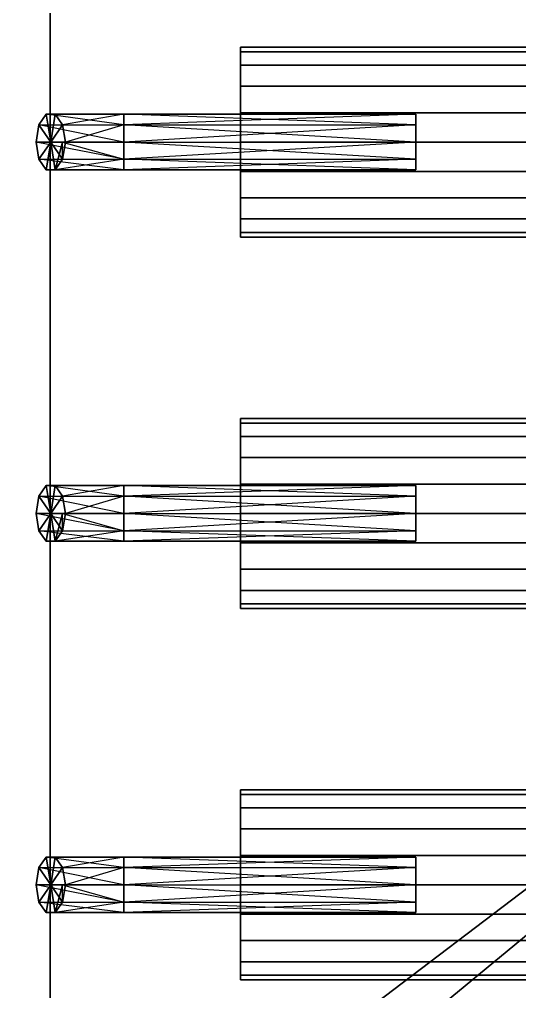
# Model space of a CAD drawing. Header units: millimetres. Extents: x 71 to 249, y 13 to 134.
# Drawn here: x 155.6 to 162.45, y 71.94 to 85.24 of the extents above; entities that cross this region are included whole.
import ezdxf

# ---------------------------------------------------------------- set-up
doc = ezdxf.new("R2010")
doc.units = ezdxf.units.MM
doc.layers.add('UB3D', color=1, linetype='Continuous')

msp = doc.modelspace()

# ---------------------------------------------------------------- linework, layer by layer
at = {"layer": 'UB3D', "color": 94}
for points in [[(219.529, 116.585, 72.51), (219.529, 28.585, 72.51), (103.529, 28.585, 72.51)], [(219.529, 116.585, 72.51), (103.529, 28.585, 72.51), (103.529, 116.585, 72.51)], [(219.529, 116.585, 72.5), (103.529, 116.585, 72.5), (103.529, 28.585, 72.5)], [(219.529, 116.585, 72.5), (103.529, 28.585, 72.5), (219.529, 28.585, 72.5)], [(215.719, 116.586, 89.521), (215.719, 28.586, 89.521), (109.038, 28.586, 89.521)], [(215.719, 116.586, 89.521), (109.038, 28.586, 89.521), (109.038, 116.586, 89.521)], [(215.719, 116.586, 89.511), (109.038, 116.586, 89.511), (109.038, 28.586, 89.511)], [(215.719, 116.586, 89.511), (109.038, 28.586, 89.511), (215.719, 28.586, 89.511)]]:
    msp.add_3dface(points, dxfattribs=at)
at = {"layer": 'UB3D', "color": 27}
for points in [[(156.021, 97.525, 89.521), (153.493, 97.525, 89.521), (153.493, 46.744, 89.521)], [(156.021, 97.525, 89.521), (153.493, 46.744, 89.521), (156.021, 46.744, 89.521)], [(156.021, 46.744, 91.521), (153.493, 46.744, 91.521), (153.493, 97.525, 91.521)], [(156.021, 46.744, 91.521), (153.493, 97.525, 91.521), (156.021, 97.525, 91.521)], [(156.021, 46.744, 89.521), (156.021, 97.525, 89.521), (156.021, 97.525, 91.521), (156.021, 46.744, 91.521)], [(156.021, 97.525, 89.521), (156.021, 46.744, 89.521), (156.021, 97.525, 89.521)], [(156.021, 46.744, 91.521), (156.021, 97.525, 91.521), (156.021, 46.744, 91.521)]]:
    msp.add_3dface(points, dxfattribs=at)
at = {"layer": 'UB3D', "color": 17}
for points in [[(166.129, 84.801, 74.808), (166.129, 84.865, 75.21), (158.629, 84.865, 75.21), (158.629, 84.801, 74.808)], [(166.129, 84.865, 75.21), (166.129, 84.801, 75.612), (158.629, 84.801, 75.612), (158.629, 84.865, 75.21)], [(158.629, 83.565, 75.21), (158.629, 84.801, 74.808), (158.629, 84.865, 75.21)], [(158.629, 83.565, 75.21), (158.629, 84.865, 75.21), (158.629, 84.801, 75.612)], [(166.129, 84.616, 74.446), (166.129, 84.801, 74.808), (158.629, 84.801, 74.808), (158.629, 84.616, 74.446)], [(166.129, 84.801, 75.612), (166.129, 84.616, 75.974), (158.629, 84.616, 75.974), (158.629, 84.801, 75.612)], [(158.629, 83.565, 75.21), (158.629, 84.616, 74.446), (158.629, 84.801, 74.808)], [(158.629, 83.565, 75.21), (158.629, 84.801, 75.612), (158.629, 84.616, 75.974)], [(166.129, 84.329, 74.158), (166.129, 84.616, 74.446), (158.629, 84.616, 74.446), (158.629, 84.329, 74.158)], [(166.129, 84.616, 75.974), (166.129, 84.329, 76.262), (158.629, 84.329, 76.262), (158.629, 84.616, 75.974)], [(158.629, 83.565, 75.21), (158.629, 84.329, 74.158), (158.629, 84.616, 74.446)], [(158.629, 83.565, 75.21), (158.629, 84.616, 75.974), (158.629, 84.329, 76.262)], [(166.129, 83.966, 73.974), (166.129, 84.329, 74.158), (158.629, 84.329, 74.158), (158.629, 83.966, 73.974)], [(166.129, 84.329, 76.262), (166.129, 83.966, 76.446), (158.629, 83.966, 76.446), (158.629, 84.329, 76.262)], [(158.629, 83.565, 75.21), (158.629, 83.966, 73.974), (158.629, 84.329, 74.158)], [(158.629, 83.565, 75.21), (158.629, 84.329, 76.262), (158.629, 83.966, 76.446)], [(166.129, 83.565, 73.91), (166.129, 83.966, 73.974), (158.629, 83.966, 73.974), (158.629, 83.565, 73.91)], [(166.129, 83.966, 76.446), (166.129, 83.565, 76.51), (158.629, 83.565, 76.51), (158.629, 83.966, 76.446)], [(158.629, 83.565, 75.21), (158.629, 83.565, 73.91), (158.629, 83.966, 73.974)], [(166.129, 83.565, 76.51), (166.129, 83.163, 76.446), (158.629, 83.163, 76.446), (158.629, 83.565, 76.51)], [(166.129, 83.163, 73.974), (166.129, 83.565, 73.91), (158.629, 83.565, 73.91), (158.629, 83.163, 73.974)], [(158.629, 83.565, 75.21), (158.629, 83.565, 76.51), (158.629, 83.163, 76.446)], [(158.629, 83.565, 75.21), (158.629, 83.163, 76.446), (158.629, 82.801, 76.262)], [(158.629, 83.565, 75.21), (158.629, 82.801, 76.262), (158.629, 82.513, 75.974)], [(158.629, 83.565, 75.21), (158.629, 82.513, 75.974), (158.629, 82.328, 75.612)], [(158.629, 83.565, 75.21), (158.629, 82.328, 75.612), (158.629, 82.265, 75.21)], [(158.629, 83.565, 75.21), (158.629, 82.265, 75.21), (158.629, 82.328, 74.808)], [(158.629, 83.565, 75.21), (158.629, 82.328, 74.808), (158.629, 82.513, 74.446)], [(158.629, 83.565, 75.21), (158.629, 82.513, 74.446), (158.629, 82.801, 74.158)], [(158.629, 83.565, 75.21), (158.629, 82.801, 74.158), (158.629, 83.163, 73.974)], [(158.629, 83.565, 75.21), (158.629, 83.163, 73.974), (158.629, 83.565, 73.91)], [(166.129, 83.163, 76.446), (166.129, 82.801, 76.262), (158.629, 82.801, 76.262), (158.629, 83.163, 76.446)], [(166.129, 82.801, 74.158), (166.129, 83.163, 73.974), (158.629, 83.163, 73.974), (158.629, 82.801, 74.158)], [(166.129, 82.801, 76.262), (166.129, 82.513, 75.974), (158.629, 82.513, 75.974), (158.629, 82.801, 76.262)], [(166.129, 82.513, 74.446), (166.129, 82.801, 74.158), (158.629, 82.801, 74.158), (158.629, 82.513, 74.446)], [(166.129, 82.513, 75.974), (166.129, 82.328, 75.612), (158.629, 82.328, 75.612), (158.629, 82.513, 75.974)], [(166.129, 82.328, 74.808), (166.129, 82.513, 74.446), (158.629, 82.513, 74.446), (158.629, 82.328, 74.808)], [(166.129, 82.328, 75.612), (166.129, 82.265, 75.21), (158.629, 82.265, 75.21), (158.629, 82.328, 75.612)], [(166.129, 82.265, 75.21), (166.129, 82.328, 74.808), (158.629, 82.328, 74.808), (158.629, 82.265, 75.21)], [(158.629, 79.721, 75.612), (158.629, 79.785, 75.21), (166.129, 79.785, 75.21), (166.129, 79.721, 75.612)], [(158.629, 79.785, 75.21), (158.629, 79.721, 74.808), (166.129, 79.721, 74.808), (166.129, 79.785, 75.21)], [(158.629, 78.485, 75.21), (158.629, 79.721, 74.808), (158.629, 79.785, 75.21)], [(158.629, 78.485, 75.21), (158.629, 79.785, 75.21), (158.629, 79.721, 75.612)], [(158.629, 79.536, 75.974), (158.629, 79.721, 75.612), (166.129, 79.721, 75.612), (166.129, 79.536, 75.974)], [(158.629, 79.721, 74.808), (158.629, 79.536, 74.446), (166.129, 79.536, 74.446), (166.129, 79.721, 74.808)], [(158.629, 78.485, 75.21), (158.629, 79.536, 74.446), (158.629, 79.721, 74.808)], [(158.629, 78.485, 75.21), (158.629, 79.721, 75.612), (158.629, 79.536, 75.974)], [(158.629, 79.249, 76.262), (158.629, 79.536, 75.974), (166.129, 79.536, 75.974), (166.129, 79.249, 76.262)], [(158.629, 79.536, 74.446), (158.629, 79.249, 74.158), (166.129, 79.249, 74.158), (166.129, 79.536, 74.446)], [(158.629, 78.485, 75.21), (158.629, 79.249, 74.158), (158.629, 79.536, 74.446)], [(158.629, 78.485, 75.21), (158.629, 79.536, 75.974), (158.629, 79.249, 76.262)], [(158.629, 78.886, 76.446), (158.629, 79.249, 76.262), (166.129, 79.249, 76.262), (166.129, 78.886, 76.446)], [(158.629, 79.249, 74.158), (158.629, 78.886, 73.974), (166.129, 78.886, 73.974), (166.129, 79.249, 74.158)], [(158.629, 78.485, 75.21), (158.629, 78.886, 73.974), (158.629, 79.249, 74.158)], [(158.629, 78.485, 75.21), (158.629, 79.249, 76.262), (158.629, 78.886, 76.446)], [(158.629, 78.485, 76.51), (158.629, 78.886, 76.446), (166.129, 78.886, 76.446), (166.129, 78.485, 76.51)], [(158.629, 78.886, 73.974), (158.629, 78.485, 73.91), (166.129, 78.485, 73.91), (166.129, 78.886, 73.974)], [(158.629, 78.485, 75.21), (158.629, 78.485, 73.91), (158.629, 78.886, 73.974)], [(158.629, 78.485, 75.21), (158.629, 78.886, 76.446), (158.629, 78.485, 76.51)], [(158.629, 78.485, 73.91), (158.629, 78.083, 73.974), (166.129, 78.083, 73.974), (166.129, 78.485, 73.91)], [(158.629, 78.083, 76.446), (158.629, 78.485, 76.51), (166.129, 78.485, 76.51), (166.129, 78.083, 76.446)], [(158.629, 78.485, 75.21), (158.629, 78.485, 76.51), (158.629, 78.083, 76.446)], [(158.629, 78.485, 75.21), (158.629, 78.083, 76.446), (158.629, 77.721, 76.262)], [(158.629, 78.485, 75.21), (158.629, 77.721, 76.262), (158.629, 77.433, 75.974)], [(158.629, 78.485, 75.21), (158.629, 77.433, 75.974), (158.629, 77.248, 75.612)], [(158.629, 78.485, 75.21), (158.629, 77.248, 75.612), (158.629, 77.185, 75.21)], [(158.629, 78.485, 75.21), (158.629, 77.185, 75.21), (158.629, 77.248, 74.808)], [(158.629, 78.485, 75.21), (158.629, 77.248, 74.808), (158.629, 77.433, 74.446)], [(158.629, 78.485, 75.21), (158.629, 77.433, 74.446), (158.629, 77.721, 74.158)], [(158.629, 78.485, 75.21), (158.629, 77.721, 74.158), (158.629, 78.083, 73.974)], [(158.629, 78.083, 73.974), (158.629, 77.721, 74.158), (166.129, 77.721, 74.158), (166.129, 78.083, 73.974)], [(158.629, 77.721, 76.262), (158.629, 78.083, 76.446), (166.129, 78.083, 76.446), (166.129, 77.721, 76.262)], [(158.629, 77.721, 74.158), (158.629, 77.433, 74.446), (166.129, 77.433, 74.446), (166.129, 77.721, 74.158)], [(158.629, 77.433, 75.974), (158.629, 77.721, 76.262), (166.129, 77.721, 76.262), (166.129, 77.433, 75.974)], [(158.629, 77.433, 74.446), (158.629, 77.248, 74.808), (166.129, 77.248, 74.808), (166.129, 77.433, 74.446)], [(158.629, 77.248, 75.612), (158.629, 77.433, 75.974), (166.129, 77.433, 75.974), (166.129, 77.248, 75.612)], [(158.629, 77.248, 74.808), (158.629, 77.185, 75.21), (166.129, 77.185, 75.21), (166.129, 77.248, 74.808)], [(158.629, 77.185, 75.21), (158.629, 77.248, 75.612), (166.129, 77.248, 75.612), (166.129, 77.185, 75.21)], [(158.629, 74.641, 75.612), (158.629, 74.705, 75.21), (166.129, 74.705, 75.21), (166.129, 74.641, 75.612)], [(158.629, 74.705, 75.21), (158.629, 74.641, 74.808), (166.129, 74.641, 74.808), (166.129, 74.705, 75.21)], [(158.629, 73.405, 75.21), (158.629, 74.641, 74.808), (158.629, 74.705, 75.21)], [(158.629, 73.405, 75.21), (158.629, 74.705, 75.21), (158.629, 74.641, 75.612)], [(158.629, 74.456, 75.974), (158.629, 74.641, 75.612), (166.129, 74.641, 75.612), (166.129, 74.456, 75.974)], [(158.629, 74.641, 74.808), (158.629, 74.456, 74.446), (166.129, 74.456, 74.446), (166.129, 74.641, 74.808)], [(158.629, 73.405, 75.21), (158.629, 74.456, 74.446), (158.629, 74.641, 74.808)], [(158.629, 73.405, 75.21), (158.629, 74.641, 75.612), (158.629, 74.456, 75.974)], [(158.629, 74.169, 76.262), (158.629, 74.456, 75.974), (166.129, 74.456, 75.974), (166.129, 74.169, 76.262)], [(158.629, 74.456, 74.446), (158.629, 74.169, 74.158), (166.129, 74.169, 74.158), (166.129, 74.456, 74.446)], [(158.629, 73.405, 75.21), (158.629, 74.169, 74.158), (158.629, 74.456, 74.446)], [(158.629, 73.405, 75.21), (158.629, 74.456, 75.974), (158.629, 74.169, 76.262)], [(158.629, 73.806, 76.446), (158.629, 74.169, 76.262), (166.129, 74.169, 76.262), (166.129, 73.806, 76.446)], [(158.629, 74.169, 74.158), (158.629, 73.806, 73.974), (166.129, 73.806, 73.974), (166.129, 74.169, 74.158)], [(158.629, 73.405, 75.21), (158.629, 73.806, 73.974), (158.629, 74.169, 74.158)], [(158.629, 73.405, 75.21), (158.629, 74.169, 76.262), (158.629, 73.806, 76.446)], [(158.629, 73.405, 76.51), (158.629, 73.806, 76.446), (166.129, 73.806, 76.446), (166.129, 73.405, 76.51)], [(158.629, 73.806, 73.974), (158.629, 73.405, 73.91), (166.129, 73.405, 73.91), (166.129, 73.806, 73.974)], [(158.629, 73.405, 75.21), (158.629, 73.405, 73.91), (158.629, 73.806, 73.974)], [(158.629, 73.405, 75.21), (158.629, 73.806, 76.446), (158.629, 73.405, 76.51)], [(158.629, 73.405, 73.91), (158.629, 73.003, 73.974), (166.129, 73.003, 73.974), (166.129, 73.405, 73.91)], [(158.629, 73.003, 76.446), (158.629, 73.405, 76.51), (166.129, 73.405, 76.51), (166.129, 73.003, 76.446)], [(158.629, 73.405, 75.21), (158.629, 73.405, 76.51), (158.629, 73.003, 76.446)], [(158.629, 73.405, 75.21), (158.629, 73.003, 76.446), (158.629, 72.641, 76.262)], [(158.629, 73.405, 75.21), (158.629, 72.641, 76.262), (158.629, 72.353, 75.974)], [(158.629, 73.405, 75.21), (158.629, 72.353, 75.974), (158.629, 72.168, 75.612)], [(158.629, 73.405, 75.21), (158.629, 72.168, 75.612), (158.629, 72.105, 75.21)], [(158.629, 73.405, 75.21), (158.629, 72.105, 75.21), (158.629, 72.168, 74.808)], [(158.629, 73.405, 75.21), (158.629, 72.168, 74.808), (158.629, 72.353, 74.446)], [(158.629, 73.405, 75.21), (158.629, 72.353, 74.446), (158.629, 72.641, 74.158)], [(158.629, 73.405, 75.21), (158.629, 72.641, 74.158), (158.629, 73.003, 73.974)], [(158.629, 73.003, 73.974), (158.629, 72.641, 74.158), (166.129, 72.641, 74.158), (166.129, 73.003, 73.974)], [(158.629, 72.641, 76.262), (158.629, 73.003, 76.446), (166.129, 73.003, 76.446), (166.129, 72.641, 76.262)], [(158.629, 72.641, 74.158), (158.629, 72.353, 74.446), (166.129, 72.353, 74.446), (166.129, 72.641, 74.158)], [(158.629, 72.353, 75.974), (158.629, 72.641, 76.262), (166.129, 72.641, 76.262), (166.129, 72.353, 75.974)], [(158.629, 72.353, 74.446), (158.629, 72.168, 74.808), (166.129, 72.168, 74.808), (166.129, 72.353, 74.446)], [(158.629, 72.168, 75.612), (158.629, 72.353, 75.974), (166.129, 72.353, 75.974), (166.129, 72.168, 75.612)], [(158.629, 72.168, 74.808), (158.629, 72.105, 75.21), (166.129, 72.105, 75.21), (166.129, 72.168, 74.808)], [(158.629, 72.105, 75.21), (158.629, 72.168, 75.612), (166.129, 72.168, 75.612), (166.129, 72.105, 75.21)]]:
    msp.add_3dface(points, dxfattribs=at)
at = {"layer": 'UB3D', "color": 254}
for points in [[(155.867, 83.8, 71), (155.867, 83.8, 73.883), (155.967, 83.945, 71)], [(155.867, 83.8, 73.883), (155.967, 83.945, 71), (155.967, 83.945, 73.883)], [(155.867, 83.8, 73.883), (157.029, 83.8, 74.541), (155.967, 83.945, 73.883)], [(156.029, 83.565, 71), (155.867, 83.8, 71), (155.967, 83.945, 71)], [(155.967, 83.945, 71), (155.967, 83.945, 73.883), (156.091, 83.945, 71)], [(155.967, 83.945, 73.883), (156.091, 83.945, 71), (156.091, 83.945, 73.883)], [(157.029, 83.8, 74.541), (155.967, 83.945, 73.883), (157.029, 83.945, 74.491)], [(155.967, 83.945, 73.883), (157.029, 83.945, 74.491), (156.091, 83.945, 73.883)], [(156.029, 83.565, 71), (155.967, 83.945, 71), (156.091, 83.945, 71)], [(156.029, 83.565, 71), (156.091, 83.945, 71), (156.191, 83.8, 71)], [(156.091, 83.945, 71), (156.091, 83.945, 73.883), (156.191, 83.8, 71)], [(156.091, 83.945, 73.883), (156.191, 83.8, 71), (156.191, 83.8, 73.883)], [(157.029, 83.945, 74.491), (156.091, 83.945, 73.883), (157.029, 83.945, 74.429)], [(156.091, 83.945, 73.883), (157.029, 83.945, 74.429), (156.191, 83.8, 73.883)], [(157.029, 83.945, 74.429), (156.191, 83.8, 73.883), (157.029, 83.8, 74.379)], [(157.029, 83.8, 74.541), (161.029, 83.8, 74.541), (157.029, 83.945, 74.491)], [(161.029, 83.8, 74.541), (157.029, 83.945, 74.491), (161.029, 83.945, 74.491)], [(157.029, 83.945, 74.491), (161.029, 83.945, 74.491), (157.029, 83.945, 74.429)], [(161.029, 83.945, 74.491), (157.029, 83.945, 74.429), (161.029, 83.945, 74.429)], [(157.029, 83.945, 74.429), (161.029, 83.945, 74.429), (157.029, 83.8, 74.379)], [(161.029, 83.945, 74.429), (157.029, 83.8, 74.379), (161.029, 83.8, 74.379)], [(161.029, 83.565, 74.46), (161.029, 83.8, 74.379), (161.029, 83.945, 74.429)], [(161.029, 83.565, 74.46), (161.029, 83.945, 74.429), (161.029, 83.945, 74.491)], [(161.029, 83.565, 74.46), (161.029, 83.945, 74.491), (161.029, 83.8, 74.541)], [(155.829, 83.565, 71), (155.829, 83.565, 73.883), (155.867, 83.8, 71)], [(155.829, 83.565, 73.883), (155.867, 83.8, 71), (155.867, 83.8, 73.883)], [(155.829, 83.565, 73.883), (157.029, 83.565, 74.56), (155.867, 83.8, 73.883)], [(156.029, 83.565, 71), (155.829, 83.565, 71), (155.867, 83.8, 71)], [(157.029, 83.565, 74.56), (155.867, 83.8, 73.883), (157.029, 83.8, 74.541)], [(156.029, 83.565, 71), (156.191, 83.8, 71), (156.229, 83.565, 71)], [(156.191, 83.8, 71), (156.191, 83.8, 73.883), (156.229, 83.565, 71)], [(156.191, 83.8, 73.883), (156.229, 83.565, 71), (156.229, 83.565, 73.883)], [(156.191, 83.8, 73.883), (157.029, 83.8, 74.379), (156.229, 83.565, 73.883)], [(157.029, 83.8, 74.379), (156.229, 83.565, 73.883), (157.029, 83.565, 74.36)], [(157.029, 83.565, 74.56), (161.029, 83.565, 74.56), (157.029, 83.8, 74.541)], [(161.029, 83.565, 74.56), (157.029, 83.8, 74.541), (161.029, 83.8, 74.541)], [(157.029, 83.8, 74.379), (161.029, 83.8, 74.379), (157.029, 83.565, 74.36)], [(161.029, 83.8, 74.379), (157.029, 83.565, 74.36), (161.029, 83.565, 74.36)], [(161.029, 83.565, 74.46), (161.029, 83.565, 74.36), (161.029, 83.8, 74.379)], [(161.029, 83.565, 74.46), (161.029, 83.8, 74.541), (161.029, 83.565, 74.56)], [(155.867, 83.329, 71), (155.867, 83.329, 73.883), (155.829, 83.565, 71)], [(155.867, 83.329, 73.883), (155.829, 83.565, 71), (155.829, 83.565, 73.883)], [(155.867, 83.329, 73.883), (157.029, 83.329, 74.541), (155.829, 83.565, 73.883)], [(157.029, 83.329, 74.541), (155.829, 83.565, 73.883), (157.029, 83.565, 74.56)], [(156.029, 83.565, 71), (155.867, 83.329, 71), (155.829, 83.565, 71)], [(156.029, 83.565, 71), (155.967, 83.184, 71), (155.867, 83.329, 71)], [(156.029, 83.565, 71), (156.091, 83.184, 71), (155.967, 83.184, 71)], [(156.029, 83.565, 71), (156.229, 83.565, 71), (156.191, 83.329, 71)], [(156.029, 83.565, 71), (156.191, 83.329, 71), (156.091, 83.184, 71)], [(156.191, 83.329, 71), (156.191, 83.565, 73.883), (156.091, 83.184, 71)], [(156.191, 83.565, 73.883), (156.091, 83.184, 71), (156.091, 83.184, 73.883)], [(156.191, 83.565, 73.883), (157.029, 83.329, 74.379), (156.091, 83.184, 73.883)], [(156.229, 83.565, 71), (156.229, 83.565, 73.883), (156.191, 83.329, 71)], [(156.229, 83.565, 73.883), (156.191, 83.329, 71), (156.191, 83.565, 73.883)], [(156.229, 83.565, 73.883), (157.029, 83.565, 74.36), (156.191, 83.565, 73.883)], [(157.029, 83.565, 74.36), (156.191, 83.565, 73.883), (157.029, 83.329, 74.379)], [(157.029, 83.565, 74.36), (161.029, 83.565, 74.36), (157.029, 83.329, 74.379)], [(161.029, 83.565, 74.36), (157.029, 83.329, 74.379), (161.029, 83.329, 74.379)], [(157.029, 83.329, 74.541), (161.029, 83.329, 74.541), (157.029, 83.565, 74.56)], [(161.029, 83.329, 74.541), (157.029, 83.565, 74.56), (161.029, 83.565, 74.56)], [(161.029, 83.565, 74.46), (161.029, 83.565, 74.56), (161.029, 83.329, 74.541)], [(161.029, 83.565, 74.46), (161.029, 83.329, 74.541), (161.029, 83.184, 74.491)], [(161.029, 83.565, 74.46), (161.029, 83.184, 74.491), (161.029, 83.184, 74.429)], [(161.029, 83.565, 74.46), (161.029, 83.184, 74.429), (161.029, 83.329, 74.379)], [(161.029, 83.565, 74.46), (161.029, 83.329, 74.379), (161.029, 83.565, 74.36)], [(155.967, 83.184, 71), (155.967, 83.184, 73.883), (155.867, 83.329, 71)], [(155.967, 83.184, 73.883), (155.867, 83.329, 71), (155.867, 83.329, 73.883)], [(155.967, 83.184, 73.883), (157.029, 83.184, 74.491), (155.867, 83.329, 73.883)], [(157.029, 83.184, 74.491), (155.867, 83.329, 73.883), (157.029, 83.329, 74.541)], [(157.029, 83.329, 74.379), (156.091, 83.184, 73.883), (157.029, 83.184, 74.429)], [(157.029, 83.329, 74.379), (161.029, 83.329, 74.379), (157.029, 83.184, 74.429)], [(161.029, 83.329, 74.379), (157.029, 83.184, 74.429), (161.029, 83.184, 74.429)], [(157.029, 83.184, 74.491), (161.029, 83.184, 74.491), (157.029, 83.329, 74.541)], [(161.029, 83.184, 74.491), (157.029, 83.329, 74.541), (161.029, 83.329, 74.541)], [(156.091, 83.184, 71), (156.091, 83.184, 73.883), (155.967, 83.184, 71)], [(156.091, 83.184, 73.883), (155.967, 83.184, 71), (155.967, 83.184, 73.883)], [(156.091, 83.184, 73.883), (157.029, 83.184, 74.429), (155.967, 83.184, 73.883)], [(157.029, 83.184, 74.429), (155.967, 83.184, 73.883), (157.029, 83.184, 74.491)], [(157.029, 83.184, 74.429), (161.029, 83.184, 74.429), (157.029, 83.184, 74.491)], [(161.029, 83.184, 74.429), (157.029, 83.184, 74.491), (161.029, 83.184, 74.491)], [(155.867, 78.72, 71), (155.867, 78.72, 73.883), (155.967, 78.865, 71)], [(155.867, 78.72, 73.883), (155.967, 78.865, 71), (155.967, 78.865, 73.883)], [(155.867, 78.72, 73.883), (157.029, 78.72, 74.541), (155.967, 78.865, 73.883)], [(156.029, 78.485, 71), (155.867, 78.72, 71), (155.967, 78.865, 71)], [(155.967, 78.865, 71), (155.967, 78.865, 73.883), (156.091, 78.865, 71)], [(155.967, 78.865, 73.883), (156.091, 78.865, 71), (156.091, 78.865, 73.883)], [(157.029, 78.72, 74.541), (155.967, 78.865, 73.883), (157.029, 78.865, 74.491)], [(155.967, 78.865, 73.883), (157.029, 78.865, 74.491), (156.091, 78.865, 73.883)], [(156.029, 78.485, 71), (155.967, 78.865, 71), (156.091, 78.865, 71)], [(156.029, 78.485, 71), (156.091, 78.865, 71), (156.191, 78.72, 71)], [(156.091, 78.865, 71), (156.091, 78.865, 73.883), (156.191, 78.72, 71)], [(156.091, 78.865, 73.883), (156.191, 78.72, 71), (156.191, 78.72, 73.883)], [(157.029, 78.865, 74.491), (156.091, 78.865, 73.883), (157.029, 78.865, 74.429)], [(156.091, 78.865, 73.883), (157.029, 78.865, 74.429), (156.191, 78.72, 73.883)], [(157.029, 78.865, 74.429), (156.191, 78.72, 73.883), (157.029, 78.72, 74.379)], [(157.029, 78.72, 74.541), (161.029, 78.72, 74.541), (157.029, 78.865, 74.491)], [(161.029, 78.72, 74.541), (157.029, 78.865, 74.491), (161.029, 78.865, 74.491)], [(157.029, 78.865, 74.491), (161.029, 78.865, 74.491), (157.029, 78.865, 74.429)], [(161.029, 78.865, 74.491), (157.029, 78.865, 74.429), (161.029, 78.865, 74.429)], [(157.029, 78.865, 74.429), (161.029, 78.865, 74.429), (157.029, 78.72, 74.379)], [(161.029, 78.865, 74.429), (157.029, 78.72, 74.379), (161.029, 78.72, 74.379)], [(161.029, 78.485, 74.46), (161.029, 78.72, 74.379), (161.029, 78.865, 74.429)], [(161.029, 78.485, 74.46), (161.029, 78.865, 74.429), (161.029, 78.865, 74.491)], [(161.029, 78.485, 74.46), (161.029, 78.865, 74.491), (161.029, 78.72, 74.541)], [(155.829, 78.485, 71), (155.829, 78.485, 73.883), (155.867, 78.72, 71)], [(155.829, 78.485, 73.883), (155.867, 78.72, 71), (155.867, 78.72, 73.883)], [(155.829, 78.485, 73.883), (157.029, 78.485, 74.56), (155.867, 78.72, 73.883)], [(156.029, 78.485, 71), (155.829, 78.485, 71), (155.867, 78.72, 71)], [(157.029, 78.485, 74.56), (155.867, 78.72, 73.883), (157.029, 78.72, 74.541)], [(156.029, 78.485, 71), (156.191, 78.72, 71), (156.229, 78.485, 71)], [(156.191, 78.72, 71), (156.191, 78.72, 73.883), (156.229, 78.485, 71)], [(156.191, 78.72, 73.883), (156.229, 78.485, 71), (156.229, 78.485, 73.883)], [(156.191, 78.72, 73.883), (157.029, 78.72, 74.379), (156.229, 78.485, 73.883)], [(157.029, 78.72, 74.379), (156.229, 78.485, 73.883), (157.029, 78.485, 74.36)], [(157.029, 78.485, 74.56), (161.029, 78.485, 74.56), (157.029, 78.72, 74.541)], [(161.029, 78.485, 74.56), (157.029, 78.72, 74.541), (161.029, 78.72, 74.541)], [(157.029, 78.72, 74.379), (161.029, 78.72, 74.379), (157.029, 78.485, 74.36)], [(161.029, 78.72, 74.379), (157.029, 78.485, 74.36), (161.029, 78.485, 74.36)], [(161.029, 78.485, 74.46), (161.029, 78.485, 74.36), (161.029, 78.72, 74.379)], [(161.029, 78.485, 74.46), (161.029, 78.72, 74.541), (161.029, 78.485, 74.56)], [(155.867, 78.249, 71), (155.867, 78.249, 73.883), (155.829, 78.485, 71)], [(155.867, 78.249, 73.883), (155.829, 78.485, 71), (155.829, 78.485, 73.883)], [(155.867, 78.249, 73.883), (157.029, 78.249, 74.541), (155.829, 78.485, 73.883)], [(157.029, 78.249, 74.541), (155.829, 78.485, 73.883), (157.029, 78.485, 74.56)], [(156.029, 78.485, 71), (155.867, 78.249, 71), (155.829, 78.485, 71)], [(156.029, 78.485, 71), (155.967, 78.104, 71), (155.867, 78.249, 71)], [(156.029, 78.485, 71), (156.091, 78.104, 71), (155.967, 78.104, 71)], [(156.029, 78.485, 71), (156.229, 78.485, 71), (156.191, 78.249, 71)], [(156.029, 78.485, 71), (156.191, 78.249, 71), (156.091, 78.104, 71)], [(156.191, 78.249, 71), (156.191, 78.485, 73.883), (156.091, 78.104, 71)], [(156.191, 78.485, 73.883), (156.091, 78.104, 71), (156.091, 78.104, 73.883)], [(156.191, 78.485, 73.883), (157.029, 78.249, 74.379), (156.091, 78.104, 73.883)], [(156.229, 78.485, 71), (156.229, 78.485, 73.883), (156.191, 78.249, 71)], [(156.229, 78.485, 73.883), (156.191, 78.249, 71), (156.191, 78.485, 73.883)], [(156.229, 78.485, 73.883), (157.029, 78.485, 74.36), (156.191, 78.485, 73.883)], [(157.029, 78.485, 74.36), (156.191, 78.485, 73.883), (157.029, 78.249, 74.379)], [(157.029, 78.485, 74.36), (161.029, 78.485, 74.36), (157.029, 78.249, 74.379)], [(161.029, 78.485, 74.36), (157.029, 78.249, 74.379), (161.029, 78.249, 74.379)], [(157.029, 78.249, 74.541), (161.029, 78.249, 74.541), (157.029, 78.485, 74.56)], [(161.029, 78.249, 74.541), (157.029, 78.485, 74.56), (161.029, 78.485, 74.56)], [(161.029, 78.485, 74.46), (161.029, 78.485, 74.56), (161.029, 78.249, 74.541)], [(161.029, 78.485, 74.46), (161.029, 78.249, 74.541), (161.029, 78.104, 74.491)], [(161.029, 78.485, 74.46), (161.029, 78.104, 74.491), (161.029, 78.104, 74.429)], [(161.029, 78.485, 74.46), (161.029, 78.104, 74.429), (161.029, 78.249, 74.379)], [(161.029, 78.485, 74.46), (161.029, 78.249, 74.379), (161.029, 78.485, 74.36)], [(155.967, 78.104, 71), (155.967, 78.104, 73.883), (155.867, 78.249, 71)], [(155.967, 78.104, 73.883), (155.867, 78.249, 71), (155.867, 78.249, 73.883)], [(155.967, 78.104, 73.883), (157.029, 78.104, 74.491), (155.867, 78.249, 73.883)], [(157.029, 78.104, 74.491), (155.867, 78.249, 73.883), (157.029, 78.249, 74.541)], [(157.029, 78.249, 74.379), (156.091, 78.104, 73.883), (157.029, 78.104, 74.429)], [(157.029, 78.249, 74.379), (161.029, 78.249, 74.379), (157.029, 78.104, 74.429)], [(161.029, 78.249, 74.379), (157.029, 78.104, 74.429), (161.029, 78.104, 74.429)], [(157.029, 78.104, 74.491), (161.029, 78.104, 74.491), (157.029, 78.249, 74.541)], [(161.029, 78.104, 74.491), (157.029, 78.249, 74.541), (161.029, 78.249, 74.541)], [(156.091, 78.104, 71), (156.091, 78.104, 73.883), (155.967, 78.104, 71)], [(156.091, 78.104, 73.883), (155.967, 78.104, 71), (155.967, 78.104, 73.883)], [(156.091, 78.104, 73.883), (157.029, 78.104, 74.429), (155.967, 78.104, 73.883)], [(157.029, 78.104, 74.429), (155.967, 78.104, 73.883), (157.029, 78.104, 74.491)], [(157.029, 78.104, 74.429), (161.029, 78.104, 74.429), (157.029, 78.104, 74.491)], [(161.029, 78.104, 74.429), (157.029, 78.104, 74.491), (161.029, 78.104, 74.491)], [(155.867, 73.64, 71), (155.867, 73.64, 73.883), (155.967, 73.785, 71)], [(155.867, 73.64, 73.883), (155.967, 73.785, 71), (155.967, 73.785, 73.883)], [(155.867, 73.64, 73.883), (157.029, 73.64, 74.541), (155.967, 73.785, 73.883)], [(156.029, 73.405, 71), (155.867, 73.64, 71), (155.967, 73.785, 71)], [(155.967, 73.785, 71), (155.967, 73.785, 73.883), (156.091, 73.785, 71)], [(155.967, 73.785, 73.883), (156.091, 73.785, 71), (156.091, 73.785, 73.883)], [(157.029, 73.64, 74.541), (155.967, 73.785, 73.883), (157.029, 73.785, 74.491)], [(155.967, 73.785, 73.883), (157.029, 73.785, 74.491), (156.091, 73.785, 73.883)], [(156.029, 73.405, 71), (155.967, 73.785, 71), (156.091, 73.785, 71)], [(156.029, 73.405, 71), (156.091, 73.785, 71), (156.191, 73.64, 71)], [(156.091, 73.785, 71), (156.091, 73.785, 73.883), (156.191, 73.64, 71)], [(156.091, 73.785, 73.883), (156.191, 73.64, 71), (156.191, 73.64, 73.883)], [(157.029, 73.785, 74.491), (156.091, 73.785, 73.883), (157.029, 73.785, 74.429)], [(156.091, 73.785, 73.883), (157.029, 73.785, 74.429), (156.191, 73.64, 73.883)], [(157.029, 73.785, 74.429), (156.191, 73.64, 73.883), (157.029, 73.64, 74.379)], [(157.029, 73.64, 74.541), (161.029, 73.64, 74.541), (157.029, 73.785, 74.491)], [(161.029, 73.64, 74.541), (157.029, 73.785, 74.491), (161.029, 73.785, 74.491)], [(157.029, 73.785, 74.491), (161.029, 73.785, 74.491), (157.029, 73.785, 74.429)], [(161.029, 73.785, 74.491), (157.029, 73.785, 74.429), (161.029, 73.785, 74.429)], [(157.029, 73.785, 74.429), (161.029, 73.785, 74.429), (157.029, 73.64, 74.379)], [(161.029, 73.785, 74.429), (157.029, 73.64, 74.379), (161.029, 73.64, 74.379)], [(161.029, 73.405, 74.46), (161.029, 73.64, 74.379), (161.029, 73.785, 74.429)], [(161.029, 73.405, 74.46), (161.029, 73.785, 74.429), (161.029, 73.785, 74.491)], [(161.029, 73.405, 74.46), (161.029, 73.785, 74.491), (161.029, 73.64, 74.541)], [(155.829, 73.405, 71), (155.829, 73.405, 73.883), (155.867, 73.64, 71)], [(155.829, 73.405, 73.883), (155.867, 73.64, 71), (155.867, 73.64, 73.883)], [(155.829, 73.405, 73.883), (157.029, 73.405, 74.56), (155.867, 73.64, 73.883)], [(156.029, 73.405, 71), (155.829, 73.405, 71), (155.867, 73.64, 71)], [(157.029, 73.405, 74.56), (155.867, 73.64, 73.883), (157.029, 73.64, 74.541)], [(156.029, 73.405, 71), (156.191, 73.64, 71), (156.229, 73.405, 71)], [(156.191, 73.64, 71), (156.191, 73.64, 73.883), (156.229, 73.405, 71)], [(156.191, 73.64, 73.883), (156.229, 73.405, 71), (156.229, 73.405, 73.883)], [(156.191, 73.64, 73.883), (157.029, 73.64, 74.379), (156.229, 73.405, 73.883)], [(157.029, 73.64, 74.379), (156.229, 73.405, 73.883), (157.029, 73.405, 74.36)], [(157.029, 73.405, 74.56), (161.029, 73.405, 74.56), (157.029, 73.64, 74.541)], [(161.029, 73.405, 74.56), (157.029, 73.64, 74.541), (161.029, 73.64, 74.541)], [(157.029, 73.64, 74.379), (161.029, 73.64, 74.379), (157.029, 73.405, 74.36)], [(161.029, 73.64, 74.379), (157.029, 73.405, 74.36), (161.029, 73.405, 74.36)], [(161.029, 73.405, 74.46), (161.029, 73.405, 74.36), (161.029, 73.64, 74.379)], [(161.029, 73.405, 74.46), (161.029, 73.64, 74.541), (161.029, 73.405, 74.56)], [(155.867, 73.169, 71), (155.867, 73.169, 73.883), (155.829, 73.405, 71)], [(155.867, 73.169, 73.883), (155.829, 73.405, 71), (155.829, 73.405, 73.883)], [(155.867, 73.169, 73.883), (157.029, 73.169, 74.541), (155.829, 73.405, 73.883)], [(157.029, 73.169, 74.541), (155.829, 73.405, 73.883), (157.029, 73.405, 74.56)], [(156.029, 73.405, 71), (155.867, 73.169, 71), (155.829, 73.405, 71)], [(156.029, 73.405, 71), (155.967, 73.024, 71), (155.867, 73.169, 71)], [(156.029, 73.405, 71), (156.091, 73.024, 71), (155.967, 73.024, 71)], [(156.029, 73.405, 71), (156.229, 73.405, 71), (156.191, 73.169, 71)], [(156.029, 73.405, 71), (156.191, 73.169, 71), (156.091, 73.024, 71)], [(156.191, 73.169, 71), (156.191, 73.405, 73.883), (156.091, 73.024, 71)], [(156.191, 73.405, 73.883), (156.091, 73.024, 71), (156.091, 73.024, 73.883)], [(156.191, 73.405, 73.883), (157.029, 73.169, 74.379), (156.091, 73.024, 73.883)], [(156.229, 73.405, 71), (156.229, 73.405, 73.883), (156.191, 73.169, 71)], [(156.229, 73.405, 73.883), (156.191, 73.169, 71), (156.191, 73.405, 73.883)], [(156.229, 73.405, 73.883), (157.029, 73.405, 74.36), (156.191, 73.405, 73.883)], [(157.029, 73.405, 74.36), (156.191, 73.405, 73.883), (157.029, 73.169, 74.379)], [(157.029, 73.405, 74.36), (161.029, 73.405, 74.36), (157.029, 73.169, 74.379)], [(161.029, 73.405, 74.36), (157.029, 73.169, 74.379), (161.029, 73.169, 74.379)], [(157.029, 73.169, 74.541), (161.029, 73.169, 74.541), (157.029, 73.405, 74.56)], [(161.029, 73.169, 74.541), (157.029, 73.405, 74.56), (161.029, 73.405, 74.56)], [(161.029, 73.405, 74.46), (161.029, 73.405, 74.56), (161.029, 73.169, 74.541)], [(161.029, 73.405, 74.46), (161.029, 73.169, 74.541), (161.029, 73.024, 74.491)], [(161.029, 73.405, 74.46), (161.029, 73.024, 74.491), (161.029, 73.024, 74.429)], [(161.029, 73.405, 74.46), (161.029, 73.024, 74.429), (161.029, 73.169, 74.379)], [(161.029, 73.405, 74.46), (161.029, 73.169, 74.379), (161.029, 73.405, 74.36)], [(155.967, 73.024, 71), (155.967, 73.024, 73.883), (155.867, 73.169, 71)], [(155.967, 73.024, 73.883), (155.867, 73.169, 71), (155.867, 73.169, 73.883)], [(155.967, 73.024, 73.883), (157.029, 73.024, 74.491), (155.867, 73.169, 73.883)], [(157.029, 73.024, 74.491), (155.867, 73.169, 73.883), (157.029, 73.169, 74.541)], [(157.029, 73.169, 74.379), (156.091, 73.024, 73.883), (157.029, 73.024, 74.429)], [(157.029, 73.169, 74.379), (161.029, 73.169, 74.379), (157.029, 73.024, 74.429)], [(161.029, 73.169, 74.379), (157.029, 73.024, 74.429), (161.029, 73.024, 74.429)], [(157.029, 73.024, 74.491), (161.029, 73.024, 74.491), (157.029, 73.169, 74.541)], [(161.029, 73.024, 74.491), (157.029, 73.169, 74.541), (161.029, 73.169, 74.541)], [(156.091, 73.024, 71), (156.091, 73.024, 73.883), (155.967, 73.024, 71)], [(156.091, 73.024, 73.883), (155.967, 73.024, 71), (155.967, 73.024, 73.883)], [(156.091, 73.024, 73.883), (157.029, 73.024, 74.429), (155.967, 73.024, 73.883)], [(157.029, 73.024, 74.429), (155.967, 73.024, 73.883), (157.029, 73.024, 74.491)], [(157.029, 73.024, 74.429), (161.029, 73.024, 74.429), (157.029, 73.024, 74.491)], [(161.029, 73.024, 74.429), (157.029, 73.024, 74.491), (161.029, 73.024, 74.491)]]:
    msp.add_3dface(points, dxfattribs=at)

doc.saveas('drawing.dxf')
